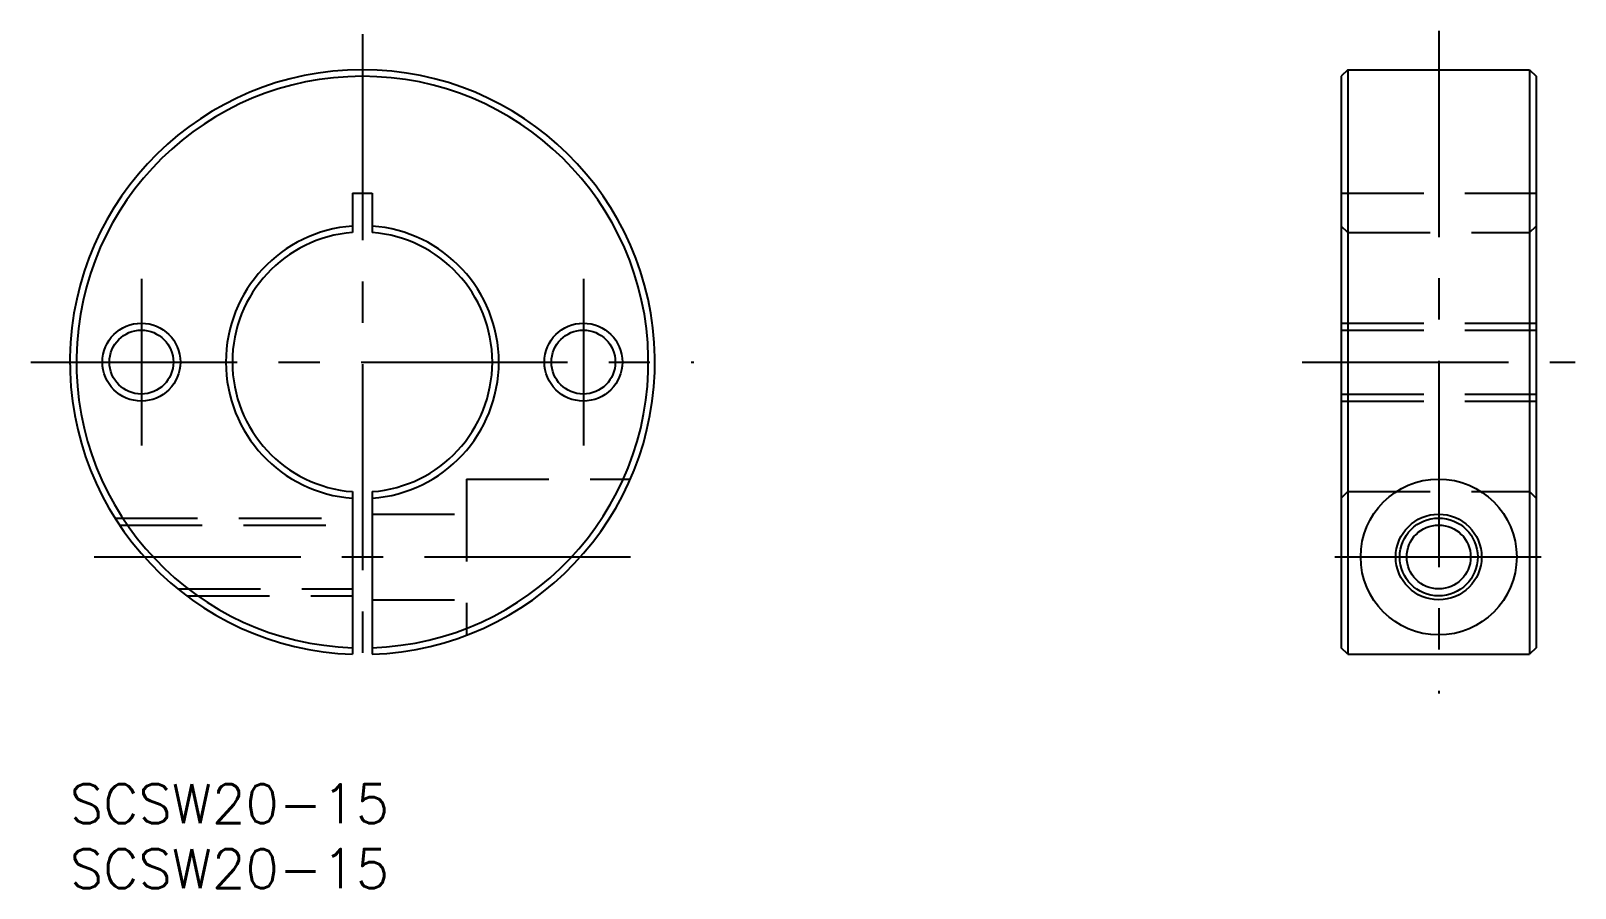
# Model space of a CAD drawing. Extents: x -3 to 116, y -8 to 58.
import ezdxf

# ---------------------------------------------------------------- set-up
doc = ezdxf.new("R2010")
doc.units = 0
doc.header["$LTSCALE"] = 0.5
doc.linetypes.add('CENTER', pattern=[50.8, 31.75, -6.35, 6.35, -6.35])
doc.linetypes.add('DASHED', pattern=[19.05, 12.7, -6.35])
for name, color, linetype in [('MSM_CENTER', 1, 'CENTER'), ('MSM_CONTINUOUS', 7, 'CONTINUOUS'), ('MSM_DASHED', 4, 'DASHED'), ('MSM_NARROW', 5, 'CONTINUOUS'), ('MSM_PART_NUMBER', 7, 'CONTINUOUS')]:
    doc.layers.add(name, color=color, linetype=linetype)
doc.styles.get("Standard").update_dxf_attribs({"font": 'txt.shx', "height": 3, "bigfont": 'bigfont.shx'})

# ---------------------------------------------------------------- blocks, each defined once
blk = doc.blocks.new('*U2')
at = {"layer": 'MSM_PART_NUMBER'}
blk.add_text('SCSW20-15', height=3, dxfattribs=at).set_placement((0, -3))
blk = doc.blocks.new('*U3')
at = {"layer": 'MSM_PART_NUMBER'}
blk.add_text('SCSW20-15', height=3, dxfattribs=at).set_placement((0, -8))

msp = doc.modelspace()

# ---------------------------------------------------------------- linework, layer by layer
at = {"layer": 'MSM_CENTER'}
for p, q in [((22.5, 57.74), (22.5, 7.24)), ((105.3, 57.99), (105.3, 6.99)), ((5.5, 38.89), (5.5, 26.08)), ((39.5, 38.89), (39.5, 26.08)), ((-3, 32.49), (48, 32.49)), ((94.8, 32.49), (115.8, 32.49)), ((1.88, 17.49), (43.12, 17.49)), ((97.3, 17.49), (113.3, 17.49))]:
    msp.add_line(p, q, dxfattribs=at)
at = {"layer": 'MSM_CONTINUOUS'}
for p, q in [((98.3, 54.99), (97.8, 54.49)), ((98.3, 54.99), (98.3, 10)), ((98.3, 54.99), (112.3, 54.99)), ((112.3, 54.99), (112.3, 10)), ((112.3, 54.99), (112.8, 54.49)), ((97.8, 54.49), (97.8, 10.5)), ((112.8, 54.49), (112.8, 10.5)), ((21.75, 45.49), (21.75, 42.46)), ((21.75, 45.49), (23.25, 45.49)), ((23.25, 45.49), (23.25, 42.46)), ((21.75, 22.52), (21.75, 10)), ((23.25, 22.52), (23.25, 10)), ((98.3, 10), (97.8, 10.5)), ((98.3, 10), (112.3, 10)), ((112.8, 10.5), (112.3, 10))]:
    msp.add_line(p, q, dxfattribs=at)
for centre, radius in [((5.5, 32.49), 2.46), ((39.5, 32.49), 2.46), ((105.3, 17.49), 6), ((105.3, 17.49), 3.3), ((105.3, 17.49), 2.46)]:
    msp.add_circle(centre, radius, dxfattribs=at)
for radius, start, end in [(22.5, 271.9102, 268.0898), (22, 271.9536, 268.0464), (10.5, 94.096, 265.904), (10.5, 274.096, 85.904), (10, 94.3012, 265.6988), (10, 274.3012, 85.6988)]:
    msp.add_arc((22.5, 32.49), radius, start, end, dxfattribs=at)
at = {"layer": 'MSM_DASHED'}
for p, q in [((97.8, 45.49), (112.8, 45.49)), ((98.3, 42.46), (97.8, 42.96)), ((112.3, 42.46), (112.8, 42.96)), ((98.3, 42.46), (112.3, 42.46)), ((97.8, 35.49), (112.8, 35.49)), ((97.8, 34.95), (112.8, 34.95)), ((97.8, 30.03), (112.8, 30.03)), ((97.8, 29.49), (112.8, 29.49)), ((30.5, 23.49), (30.5, 11.49)), ((30.5, 23.49), (43.12, 23.49)), ((98.3, 22.52), (97.8, 22.01)), ((98.3, 22.52), (112.3, 22.52)), ((112.3, 22.52), (112.8, 22.01)), ((3.47, 20.49), (21.75, 20.49)), ((23.25, 20.79), (30.5, 20.79)), ((3.82, 19.95), (21.75, 19.95)), ((8.31, 15.03), (21.75, 15.03)), ((9, 14.49), (21.75, 14.49)), ((23.25, 14.19), (30.5, 14.19)), ((30.5, 11.49), (30.58, 11.49))]:
    msp.add_line(p, q, dxfattribs=at)
at = {"layer": 'MSM_NARROW'}
for centre in [(5.5, 32.49), (39.5, 32.49), (105.3, 17.49)]:
    msp.add_circle(centre, 3, dxfattribs=at)

# ---------------------------------------------------------------- block references
at = {"layer": 'MSM_CONTINUOUS'}
for name in ['*U2', '*U3']:
    msp.add_blockref(name, (0, 0), dxfattribs=at)

doc.saveas('drawing.dxf')
